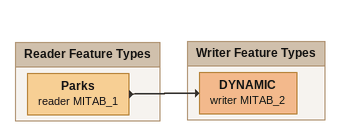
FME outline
Bookmark: Reader Feature Types
Parks (reader MITAB_1)
    -> DYNAMIC (writer MITAB_2)

Bookmark: Writer Feature Types
DYNAMIC (writer MITAB_2)
